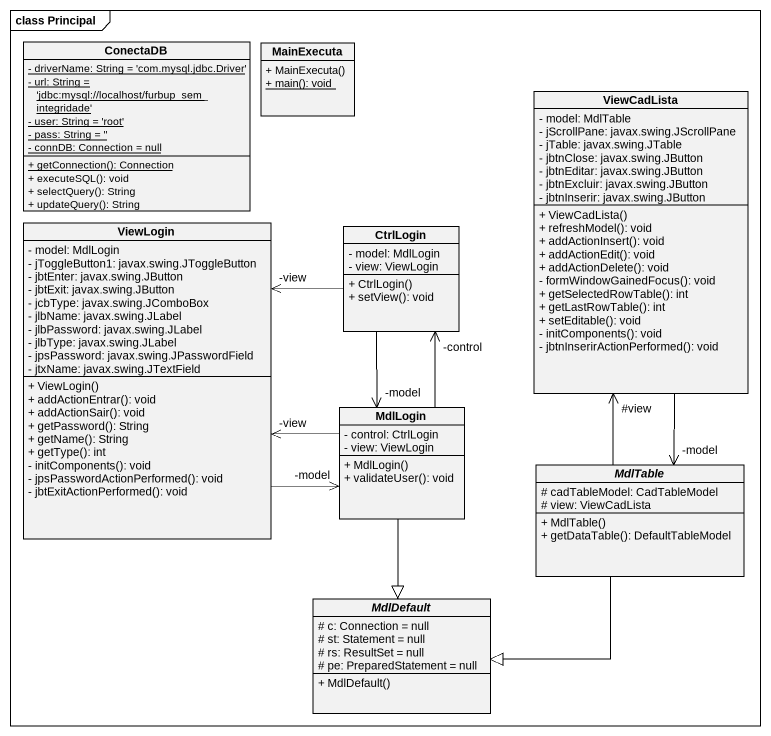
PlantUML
@startuml
mainframe class Principal
hide circle
hide empty members
skinparam classAttributeIconSize 0
class ConectaDB {
  {static} - driverName: String = 'com.mysql.jdbc.Driver'
  {static} - url: String = 'jdbc:mysql://localhost/furbup_sem_integridade'
  {static} - user: String = 'root'
  {static} - pass: String = ''
  {static} - connDB: Connection = null
  {static} + getConnection(): Connection
  + executeSQL(): void
  + selectQuery(): String
  + updateQuery(): String
}
class MainExecuta {
  + MainExecuta()
  {static} + main(): void
}
class ViewCadLista {
  - model: MdlTable
  - jScrollPane: javax.swing.JScrollPane
  - jTable: javax.swing.JTable
  - jbtnClose: javax.swing.JButton
  - jbtnEditar: javax.swing.JButton
  - jbtnExcluir: javax.swing.JButton
  - jbtnInserir: javax.swing.JButton
  + ViewCadLista()
  + refreshModel(): void
  + addActionInsert(): void
  + addActionEdit(): void
  + addActionDelete(): void
  - formWindowGainedFocus(): void
  + getSelectedRowTable(): int
  + getLastRowTable(): int
  + setEditable(): void
  - initComponents(): void
  - jbtnInserirActionPerformed(): void
}
class ViewLogin {
  - model: MdlLogin
  - jToggleButton1: javax.swing.JToggleButton
  - jbtEnter: javax.swing.JButton
  - jbtExit: javax.swing.JButton
  - jcbType: javax.swing.JComboBox
  - jlbName: javax.swing.JLabel
  - jlbPassword: javax.swing.JLabel
  - jlbType: javax.swing.JLabel
  - jpsPassword: javax.swing.JPasswordField
  - jtxName: javax.swing.JTextField
  + ViewLogin()
  + addActionEntrar(): void
  + addActionSair(): void
  + getPassword(): String
  + getName(): String
  + getType(): int
  - initComponents(): void
  - jpsPasswordActionPerformed(): void
  - jbtExitActionPerformed(): void
}
class CtrlLogin {
  - model: MdlLogin
  - view: ViewLogin
  + CtrlLogin()
  + setView(): void
}
class MdlLogin {
  - control: CtrlLogin
  - view: ViewLogin
  + MdlLogin()
  + validateUser(): void
}
abstract class MdlTable {
  # cadTableModel: CadTableModel
  # view: ViewCadLista
  + MdlTable()
  + getDataTable(): DefaultTableModel
}
abstract class MdlDefault {
  # c: Connection = null
  # st: Statement = null
  # rs: ResultSet = null
  # pe: PreparedStatement = null
  + MdlDefault()
}
ViewCadLista --> "-model" MdlTable
ViewLogin -right-> "-model" MdlLogin
CtrlLogin -left-> "-view" ViewLogin
CtrlLogin --> "-model" MdlLogin
MdlLogin -left-> "-view" ViewLogin
MdlLogin -up-> "-control" CtrlLogin
MdlLogin --|> MdlDefault
MdlTable -up-> "#view" ViewCadLista
MdlTable -left-|> MdlDefault
@enduml
